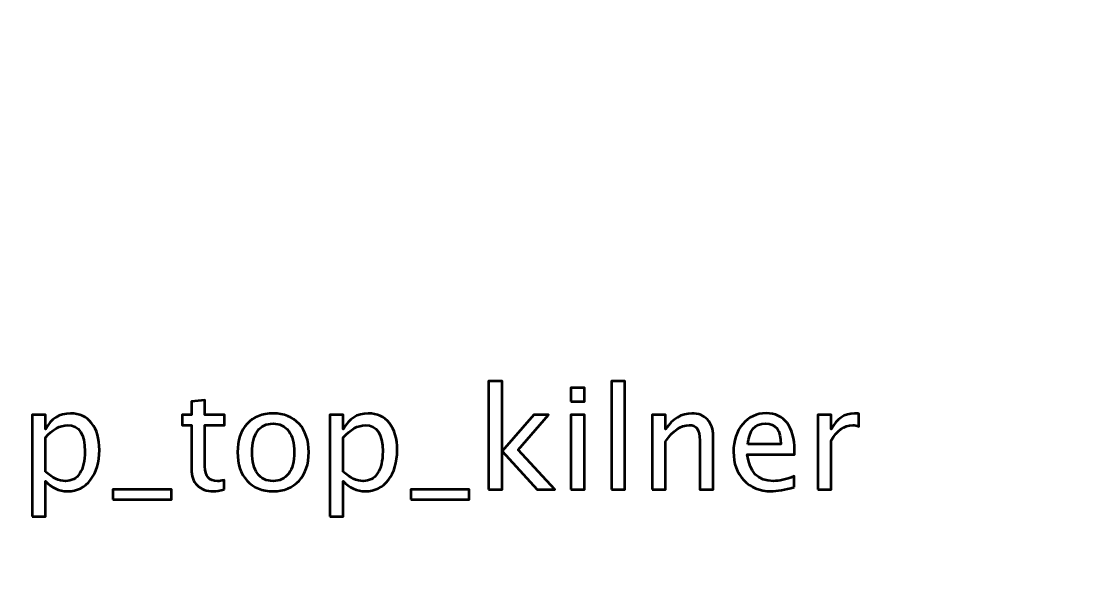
# Model space of a CAD drawing. Header units: centimetres. Extents: x -23 to 23, y -25.2 to 25.2.
# Drawn here: x -16.878 to -13.639, y -20.148 to -18.45 of the extents above; entities that cross this region are included whole.
import ezdxf

# ---------------------------------------------------------------- set-up
doc = ezdxf.new("R2010")
doc.units = ezdxf.units.CM
doc.header["$MEASUREMENT"] = 0
doc.layers.add('Layer 1', color=7, linetype='Continuous')

msp = doc.modelspace()

# ---------------------------------------------------------------- linework, layer by layer
at = {"layer": 'Layer 1', "lineweight": 53}
msp.add_open_spline([(-23, -24.75), (-23, -24.75), (-23, 24.75), (-23, 24.75), (-23, 24.75), (-23, 25.02614), (-22.77614, 25.25), (-22.5, 25.25), (-22.5, 25.25), (-22.5, 25.25), (22.5, 25.25), (22.5, 25.25), (22.5, 25.25), (22.77614, 25.25), (23, 25.02614), (23, 24.75), (23, 24.75), (23, 24.75), (23, -24.75), (23, -24.75), (23, -24.75), (23, -25.02614), (22.77614, -25.25), (22.5, -25.25), (22.5, -25.25), (22.5, -25.25), (-22.5, -25.25), (-22.5, -25.25), (-22.5, -25.25), (-22.77614, -25.25), (-23, -25.02614), (-23, -24.75)], degree=3, knots=[0, 0, 0, 0, 0.1111111, 0.1111111, 0.1111111, 0.1111111, 0.2222222, 0.2222222, 0.2222222, 0.2222222, 0.3333333, 0.3333333, 0.3333333, 0.3333333, 0.4444444, 0.4444444, 0.4444444, 0.4444444, 0.5555556, 0.5555556, 0.5555556, 0.5555556, 0.6666667, 0.6666667, 0.6666667, 0.6666667, 0.7777778, 0.7777778, 0.7777778, 0.7777778, 1, 1, 1, 1], dxfattribs=at)
at = {"layer": 'Layer 1', "color": 5, "lineweight": 53}
for points, knots in [([(-15.47156, -19.85899), (-15.47156, -19.85899), (-15.47156, -19.5326), (-15.47156, -19.5326), (-15.47156, -19.5326), (-15.47156, -19.5326), (-15.43092, -19.5326), (-15.43092, -19.5326), (-15.43092, -19.5326), (-15.43092, -19.5326), (-15.43092, -19.74349), (-15.43092, -19.74349), (-15.43092, -19.74349), (-15.43092, -19.74349), (-15.33567, -19.63463), (-15.33567, -19.63463), (-15.33567, -19.63463), (-15.33567, -19.63463), (-15.29179, -19.63463), (-15.29179, -19.63463), (-15.29179, -19.63463), (-15.29179, -19.63463), (-15.3828, -19.73933), (-15.3828, -19.73933), (-15.3828, -19.73933), (-15.3828, -19.73933), (-15.27274, -19.85899), (-15.27274, -19.85899), (-15.27274, -19.85899), (-15.27274, -19.85899), (-15.32509, -19.85899), (-15.32509, -19.85899), (-15.32509, -19.85899), (-15.32509, -19.85899), (-15.43092, -19.74391), (-15.43092, -19.74391), (-15.43092, -19.74391), (-15.43092, -19.74391), (-15.43092, -19.85899), (-15.43092, -19.85899), (-15.43092, -19.85899), (-15.43092, -19.85899), (-15.47156, -19.85899), (-15.47156, -19.85899)], [0, 0, 0, 0, 0.0833333, 0.0833333, 0.0833333, 0.0833333, 0.1666667, 0.1666667, 0.1666667, 0.1666667, 0.25, 0.25, 0.25, 0.25, 0.3333333, 0.3333333, 0.3333333, 0.3333333, 0.4166667, 0.4166667, 0.4166667, 0.4166667, 0.5, 0.5, 0.5, 0.5, 0.5833333, 0.5833333, 0.5833333, 0.5833333, 0.6666667, 0.6666667, 0.6666667, 0.6666667, 0.75, 0.75, 0.75, 0.75, 0.8333333, 0.8333333, 0.8333333, 0.8333333, 1, 1, 1, 1]), ([(-15.22412, -19.59356), (-15.22412, -19.59356), (-15.22412, -19.55292), (-15.22412, -19.55292), (-15.22412, -19.55292), (-15.22412, -19.55292), (-15.18348, -19.55292), (-15.18348, -19.55292), (-15.18348, -19.55292), (-15.18348, -19.55292), (-15.18348, -19.59356), (-15.18348, -19.59356), (-15.18348, -19.59356), (-15.18348, -19.59356), (-15.22412, -19.59356), (-15.22412, -19.59356)], [0, 0, 0, 0, 0.2, 0.2, 0.2, 0.2, 0.4, 0.4, 0.4, 0.4, 0.6, 0.6, 0.6, 0.6, 1, 1, 1, 1]), ([(-15.10178, -19.85899), (-15.10178, -19.85899), (-15.10178, -19.5326), (-15.10178, -19.5326), (-15.10178, -19.5326), (-15.10178, -19.5326), (-15.06114, -19.5326), (-15.06114, -19.5326), (-15.06114, -19.5326), (-15.06114, -19.5326), (-15.06114, -19.85899), (-15.06114, -19.85899), (-15.06114, -19.85899), (-15.06114, -19.85899), (-15.10178, -19.85899), (-15.10178, -19.85899)], [0, 0, 0, 0, 0.2, 0.2, 0.2, 0.2, 0.4, 0.4, 0.4, 0.4, 0.6, 0.6, 0.6, 0.6, 1, 1, 1, 1]), ([(-16.26772, -19.85892), (-16.28028, -19.86238), (-16.29122, -19.86407), (-16.30046, -19.86407), (-16.30046, -19.86407), (-16.3212, -19.86407), (-16.33736, -19.85814), (-16.34893, -19.84629), (-16.34893, -19.84629), (-16.36057, -19.83444), (-16.36636, -19.818), (-16.36636, -19.7969), (-16.36636, -19.7969), (-16.36636, -19.7969), (-16.36636, -19.6651), (-16.36636, -19.6651), (-16.36636, -19.6651), (-16.36636, -19.6651), (-16.39444, -19.6651), (-16.39444, -19.6651), (-16.39444, -19.6651), (-16.39444, -19.6651), (-16.39444, -19.63463), (-16.39444, -19.63463), (-16.39444, -19.63463), (-16.39444, -19.63463), (-16.36636, -19.63463), (-16.36636, -19.63463), (-16.36636, -19.63463), (-16.36636, -19.63463), (-16.36636, -19.59406), (-16.36636, -19.59406), (-16.36636, -19.59406), (-16.36636, -19.59406), (-16.32572, -19.59018), (-16.32572, -19.59018), (-16.32572, -19.59018), (-16.32572, -19.59018), (-16.32572, -19.63463), (-16.32572, -19.63463), (-16.32572, -19.63463), (-16.32572, -19.63463), (-16.26687, -19.63463), (-16.26687, -19.63463), (-16.26687, -19.63463), (-16.26687, -19.63463), (-16.26687, -19.6651), (-16.26687, -19.6651), (-16.26687, -19.6651), (-16.26687, -19.6651), (-16.32572, -19.6651), (-16.32572, -19.6651), (-16.32572, -19.6651), (-16.32572, -19.6651), (-16.32572, -19.78956), (-16.32572, -19.78956), (-16.32572, -19.78956), (-16.32572, -19.81891), (-16.31295, -19.83359), (-16.28748, -19.83359), (-16.28748, -19.83359), (-16.28204, -19.83359), (-16.27548, -19.83267), (-16.26772, -19.83091), (-16.26772, -19.83091), (-16.26772, -19.83091), (-16.26772, -19.85892), (-16.26772, -19.85892)], [0, 0, 0, 0, 0.0555556, 0.0555556, 0.0555556, 0.0555556, 0.1111111, 0.1111111, 0.1111111, 0.1111111, 0.1666667, 0.1666667, 0.1666667, 0.1666667, 0.2222222, 0.2222222, 0.2222222, 0.2222222, 0.2777778, 0.2777778, 0.2777778, 0.2777778, 0.3333333, 0.3333333, 0.3333333, 0.3333333, 0.3888889, 0.3888889, 0.3888889, 0.3888889, 0.4444444, 0.4444444, 0.4444444, 0.4444444, 0.5, 0.5, 0.5, 0.5, 0.5555556, 0.5555556, 0.5555556, 0.5555556, 0.6111111, 0.6111111, 0.6111111, 0.6111111, 0.6666667, 0.6666667, 0.6666667, 0.6666667, 0.7222222, 0.7222222, 0.7222222, 0.7222222, 0.7777778, 0.7777778, 0.7777778, 0.7777778, 0.8333333, 0.8333333, 0.8333333, 0.8333333, 0.8888889, 0.8888889, 0.8888889, 0.8888889, 1, 1, 1, 1]), ([(-16.84614, -19.94069), (-16.84614, -19.94069), (-16.84614, -19.63463), (-16.84614, -19.63463), (-16.84614, -19.63463), (-16.84614, -19.63463), (-16.8055, -19.63463), (-16.8055, -19.63463), (-16.8055, -19.63463), (-16.8055, -19.63463), (-16.8055, -19.67703), (-16.8055, -19.67703), (-16.8055, -19.67703), (-16.78885, -19.64563), (-16.7638, -19.62997), (-16.73043, -19.62997), (-16.73043, -19.62997), (-16.70341, -19.62997), (-16.68217, -19.63978), (-16.66665, -19.65946), (-16.66665, -19.65946), (-16.65113, -19.67915), (-16.64337, -19.70603), (-16.64337, -19.7401), (-16.64337, -19.7401), (-16.64337, -19.77722), (-16.65218, -19.8072), (-16.66975, -19.82992), (-16.66975, -19.82992), (-16.68732, -19.85271), (-16.71046, -19.86407), (-16.73911, -19.86407), (-16.73911, -19.86407), (-16.76571, -19.86407), (-16.78786, -19.85391), (-16.8055, -19.83352), (-16.8055, -19.83352), (-16.8055, -19.83352), (-16.8055, -19.94069), (-16.8055, -19.94069), (-16.8055, -19.94069), (-16.8055, -19.94069), (-16.84614, -19.94069), (-16.84614, -19.94069)], [0, 0, 0, 0, 0.0833333, 0.0833333, 0.0833333, 0.0833333, 0.1666667, 0.1666667, 0.1666667, 0.1666667, 0.25, 0.25, 0.25, 0.25, 0.3333333, 0.3333333, 0.3333333, 0.3333333, 0.4166667, 0.4166667, 0.4166667, 0.4166667, 0.5, 0.5, 0.5, 0.5, 0.5833333, 0.5833333, 0.5833333, 0.5833333, 0.6666667, 0.6666667, 0.6666667, 0.6666667, 0.75, 0.75, 0.75, 0.75, 0.8333333, 0.8333333, 0.8333333, 0.8333333, 1, 1, 1, 1]), ([(-16.1204, -19.86407), (-16.15335, -19.86407), (-16.17945, -19.85356), (-16.19864, -19.83253), (-16.19864, -19.83253), (-16.2179, -19.81151), (-16.2275, -19.78293), (-16.2275, -19.74688), (-16.2275, -19.74688), (-16.2275, -19.7109), (-16.2179, -19.68239), (-16.19864, -19.66144), (-16.19864, -19.66144), (-16.17945, -19.64048), (-16.15335, -19.62997), (-16.1204, -19.62997), (-16.1204, -19.62997), (-16.08745, -19.62997), (-16.06134, -19.64048), (-16.04215, -19.66144), (-16.04215, -19.66144), (-16.02289, -19.68239), (-16.0133, -19.7109), (-16.0133, -19.74688), (-16.0133, -19.74688), (-16.0133, -19.78293), (-16.02289, -19.81151), (-16.04215, -19.83253), (-16.04215, -19.83253), (-16.06134, -19.85356), (-16.08745, -19.86407), (-16.1204, -19.86407)], [0, 0, 0, 0, 0.1111111, 0.1111111, 0.1111111, 0.1111111, 0.2222222, 0.2222222, 0.2222222, 0.2222222, 0.3333333, 0.3333333, 0.3333333, 0.3333333, 0.4444444, 0.4444444, 0.4444444, 0.4444444, 0.5555556, 0.5555556, 0.5555556, 0.5555556, 0.6666667, 0.6666667, 0.6666667, 0.6666667, 0.7777778, 0.7777778, 0.7777778, 0.7777778, 1, 1, 1, 1]), ([(-15.94965, -19.94069), (-15.94965, -19.94069), (-15.94965, -19.63463), (-15.94965, -19.63463), (-15.94965, -19.63463), (-15.94965, -19.63463), (-15.90901, -19.63463), (-15.90901, -19.63463), (-15.90901, -19.63463), (-15.90901, -19.63463), (-15.90901, -19.67703), (-15.90901, -19.67703), (-15.90901, -19.67703), (-15.89236, -19.64563), (-15.86731, -19.62997), (-15.83394, -19.62997), (-15.83394, -19.62997), (-15.80692, -19.62997), (-15.78568, -19.63978), (-15.77016, -19.65946), (-15.77016, -19.65946), (-15.75464, -19.67915), (-15.74688, -19.70603), (-15.74688, -19.7401), (-15.74688, -19.7401), (-15.74688, -19.77722), (-15.75569, -19.8072), (-15.77326, -19.82992), (-15.77326, -19.82992), (-15.79083, -19.85271), (-15.81397, -19.86407), (-15.84262, -19.86407), (-15.84262, -19.86407), (-15.86922, -19.86407), (-15.89137, -19.85391), (-15.90901, -19.83352), (-15.90901, -19.83352), (-15.90901, -19.83352), (-15.90901, -19.94069), (-15.90901, -19.94069), (-15.90901, -19.94069), (-15.90901, -19.94069), (-15.94965, -19.94069), (-15.94965, -19.94069)], [0, 0, 0, 0, 0.0833333, 0.0833333, 0.0833333, 0.0833333, 0.1666667, 0.1666667, 0.1666667, 0.1666667, 0.25, 0.25, 0.25, 0.25, 0.3333333, 0.3333333, 0.3333333, 0.3333333, 0.4166667, 0.4166667, 0.4166667, 0.4166667, 0.5, 0.5, 0.5, 0.5, 0.5833333, 0.5833333, 0.5833333, 0.5833333, 0.6666667, 0.6666667, 0.6666667, 0.6666667, 0.75, 0.75, 0.75, 0.75, 0.8333333, 0.8333333, 0.8333333, 0.8333333, 1, 1, 1, 1]), ([(-15.22412, -19.85899), (-15.22412, -19.85899), (-15.22412, -19.63463), (-15.22412, -19.63463), (-15.22412, -19.63463), (-15.22412, -19.63463), (-15.18348, -19.63463), (-15.18348, -19.63463), (-15.18348, -19.63463), (-15.18348, -19.63463), (-15.18348, -19.85899), (-15.18348, -19.85899), (-15.18348, -19.85899), (-15.18348, -19.85899), (-15.22412, -19.85899), (-15.22412, -19.85899)], [0, 0, 0, 0, 0.2, 0.2, 0.2, 0.2, 0.4, 0.4, 0.4, 0.4, 0.6, 0.6, 0.6, 0.6, 1, 1, 1, 1]), ([(-14.97944, -19.85899), (-14.97944, -19.85899), (-14.97944, -19.63463), (-14.97944, -19.63463), (-14.97944, -19.63463), (-14.97944, -19.63463), (-14.9388, -19.63463), (-14.9388, -19.63463), (-14.9388, -19.63463), (-14.9388, -19.63463), (-14.9388, -19.67703), (-14.9388, -19.67703), (-14.9388, -19.67703), (-14.91728, -19.64563), (-14.89089, -19.62997), (-14.85971, -19.62997), (-14.85971, -19.62997), (-14.84009, -19.62997), (-14.8245, -19.63611), (-14.813, -19.64845), (-14.813, -19.64845), (-14.8015, -19.66073), (-14.79572, -19.67731), (-14.79572, -19.69805), (-14.79572, -19.69805), (-14.79572, -19.69805), (-14.79572, -19.85899), (-14.79572, -19.85899), (-14.79572, -19.85899), (-14.79572, -19.85899), (-14.83635, -19.85899), (-14.83635, -19.85899), (-14.83635, -19.85899), (-14.83635, -19.85899), (-14.83635, -19.71132), (-14.83635, -19.71132), (-14.83635, -19.71132), (-14.83635, -19.69467), (-14.83882, -19.68281), (-14.84369, -19.67576), (-14.84369, -19.67576), (-14.84863, -19.66863), (-14.85675, -19.6651), (-14.8681, -19.6651), (-14.8681, -19.6651), (-14.89308, -19.6651), (-14.91665, -19.6814), (-14.9388, -19.714), (-14.9388, -19.714), (-14.9388, -19.714), (-14.9388, -19.85899), (-14.9388, -19.85899), (-14.9388, -19.85899), (-14.9388, -19.85899), (-14.97944, -19.85899), (-14.97944, -19.85899)], [0, 0, 0, 0, 0.0666667, 0.0666667, 0.0666667, 0.0666667, 0.1333333, 0.1333333, 0.1333333, 0.1333333, 0.2, 0.2, 0.2, 0.2, 0.2666667, 0.2666667, 0.2666667, 0.2666667, 0.3333333, 0.3333333, 0.3333333, 0.3333333, 0.4, 0.4, 0.4, 0.4, 0.4666667, 0.4666667, 0.4666667, 0.4666667, 0.5333333, 0.5333333, 0.5333333, 0.5333333, 0.6, 0.6, 0.6, 0.6, 0.6666667, 0.6666667, 0.6666667, 0.6666667, 0.7333333, 0.7333333, 0.7333333, 0.7333333, 0.8, 0.8, 0.8, 0.8, 0.8666667, 0.8666667, 0.8666667, 0.8666667, 1, 1, 1, 1]), ([(-14.55201, -19.85179), (-14.57932, -19.85998), (-14.60267, -19.86407), (-14.62215, -19.86407), (-14.62215, -19.86407), (-14.65538, -19.86407), (-14.6824, -19.85306), (-14.70321, -19.83112), (-14.70321, -19.83112), (-14.72403, -19.80918), (-14.73447, -19.78074), (-14.73447, -19.74575), (-14.73447, -19.74575), (-14.73447, -19.71181), (-14.7253, -19.68394), (-14.70688, -19.66214), (-14.70688, -19.66214), (-14.68847, -19.64041), (-14.6649, -19.62955), (-14.63619, -19.62955), (-14.63619, -19.62955), (-14.60902, -19.62955), (-14.588, -19.63921), (-14.57318, -19.65854), (-14.57318, -19.65854), (-14.55836, -19.67788), (-14.55096, -19.70525), (-14.55096, -19.74074), (-14.55096, -19.74074), (-14.55096, -19.74074), (-14.55117, -19.75316), (-14.55117, -19.75316), (-14.55117, -19.75316), (-14.55117, -19.75316), (-14.69298, -19.75316), (-14.69298, -19.75316), (-14.69298, -19.75316), (-14.68706, -19.80678), (-14.66088, -19.83359), (-14.61453, -19.83359), (-14.61453, -19.83359), (-14.59752, -19.83359), (-14.57671, -19.82879), (-14.55201, -19.8192), (-14.55201, -19.8192), (-14.55201, -19.8192), (-14.55201, -19.85179), (-14.55201, -19.85179)], [0, 0, 0, 0, 0.0769231, 0.0769231, 0.0769231, 0.0769231, 0.1538462, 0.1538462, 0.1538462, 0.1538462, 0.2307692, 0.2307692, 0.2307692, 0.2307692, 0.3076923, 0.3076923, 0.3076923, 0.3076923, 0.3846154, 0.3846154, 0.3846154, 0.3846154, 0.4615385, 0.4615385, 0.4615385, 0.4615385, 0.5384615, 0.5384615, 0.5384615, 0.5384615, 0.6153846, 0.6153846, 0.6153846, 0.6153846, 0.6923077, 0.6923077, 0.6923077, 0.6923077, 0.7692308, 0.7692308, 0.7692308, 0.7692308, 0.8461538, 0.8461538, 0.8461538, 0.8461538, 1, 1, 1, 1]), ([(-14.69087, -19.72268), (-14.69087, -19.72268), (-14.59181, -19.72268), (-14.59181, -19.72268), (-14.59181, -19.72268), (-14.59181, -19.68091), (-14.6074, -19.66002), (-14.63852, -19.66002), (-14.63852, -19.66002), (-14.66984, -19.66002), (-14.68727, -19.68091), (-14.69087, -19.72268)], [0, 0, 0, 0, 0.25, 0.25, 0.25, 0.25, 0.5, 0.5, 0.5, 0.5, 1, 1, 1, 1]), ([(-14.48082, -19.85899), (-14.48082, -19.85899), (-14.48082, -19.63463), (-14.48082, -19.63463), (-14.48082, -19.63463), (-14.48082, -19.63463), (-14.44018, -19.63463), (-14.44018, -19.63463), (-14.44018, -19.63463), (-14.44018, -19.63463), (-14.44018, -19.67703), (-14.44018, -19.67703), (-14.44018, -19.67703), (-14.42402, -19.64563), (-14.4006, -19.62997), (-14.36984, -19.62997), (-14.36984, -19.62997), (-14.36567, -19.62997), (-14.3613, -19.63032), (-14.35678, -19.63103), (-14.35678, -19.63103), (-14.35678, -19.63103), (-14.35678, -19.66906), (-14.35678, -19.66906), (-14.35678, -19.66906), (-14.36384, -19.66673), (-14.37005, -19.66553), (-14.37541, -19.66553), (-14.37541, -19.66553), (-14.40123, -19.66553), (-14.42282, -19.68077), (-14.44018, -19.71132), (-14.44018, -19.71132), (-14.44018, -19.71132), (-14.44018, -19.85899), (-14.44018, -19.85899), (-14.44018, -19.85899), (-14.44018, -19.85899), (-14.48082, -19.85899), (-14.48082, -19.85899)], [0, 0, 0, 0, 0.0909091, 0.0909091, 0.0909091, 0.0909091, 0.1818182, 0.1818182, 0.1818182, 0.1818182, 0.2727273, 0.2727273, 0.2727273, 0.2727273, 0.3636364, 0.3636364, 0.3636364, 0.3636364, 0.4545455, 0.4545455, 0.4545455, 0.4545455, 0.5454545, 0.5454545, 0.5454545, 0.5454545, 0.6363636, 0.6363636, 0.6363636, 0.6363636, 0.7272727, 0.7272727, 0.7272727, 0.7272727, 0.8181818, 0.8181818, 0.8181818, 0.8181818, 1, 1, 1, 1]), ([(-16.8055, -19.80551), (-16.78455, -19.82421), (-16.76458, -19.83359), (-16.7456, -19.83359), (-16.7456, -19.83359), (-16.7269, -19.83359), (-16.71244, -19.82576), (-16.70228, -19.81017), (-16.70228, -19.81017), (-16.69205, -19.79457), (-16.68697, -19.77263), (-16.68697, -19.74427), (-16.68697, -19.74427), (-16.68697, -19.69177), (-16.70432, -19.66553), (-16.73904, -19.66553), (-16.73904, -19.66553), (-16.76176, -19.66553), (-16.78391, -19.6778), (-16.8055, -19.70243), (-16.8055, -19.70243), (-16.8055, -19.70243), (-16.8055, -19.80551), (-16.8055, -19.80551)], [0, 0, 0, 0, 0.1428571, 0.1428571, 0.1428571, 0.1428571, 0.2857143, 0.2857143, 0.2857143, 0.2857143, 0.4285714, 0.4285714, 0.4285714, 0.4285714, 0.5714286, 0.5714286, 0.5714286, 0.5714286, 0.7142857, 0.7142857, 0.7142857, 0.7142857, 1, 1, 1, 1]), ([(-16.12047, -19.83359), (-16.10036, -19.83359), (-16.0847, -19.82604), (-16.07355, -19.81087), (-16.07355, -19.81087), (-16.06247, -19.79577), (-16.0569, -19.77439), (-16.0569, -19.74688), (-16.0569, -19.74688), (-16.0569, -19.71943), (-16.06247, -19.69812), (-16.07355, -19.68303), (-16.07355, -19.68303), (-16.0847, -19.668), (-16.10036, -19.66045), (-16.12047, -19.66045), (-16.12047, -19.66045), (-16.14065, -19.66045), (-16.15631, -19.668), (-16.16732, -19.68303), (-16.16732, -19.68303), (-16.17839, -19.69812), (-16.1839, -19.71943), (-16.1839, -19.74688), (-16.1839, -19.74688), (-16.1839, -19.77439), (-16.17839, -19.79577), (-16.16732, -19.81087), (-16.16732, -19.81087), (-16.15631, -19.82604), (-16.14065, -19.83359), (-16.12047, -19.83359)], [0, 0, 0, 0, 0.1111111, 0.1111111, 0.1111111, 0.1111111, 0.2222222, 0.2222222, 0.2222222, 0.2222222, 0.3333333, 0.3333333, 0.3333333, 0.3333333, 0.4444444, 0.4444444, 0.4444444, 0.4444444, 0.5555556, 0.5555556, 0.5555556, 0.5555556, 0.6666667, 0.6666667, 0.6666667, 0.6666667, 0.7777778, 0.7777778, 0.7777778, 0.7777778, 1, 1, 1, 1]), ([(-15.90901, -19.80551), (-15.88806, -19.82421), (-15.86809, -19.83359), (-15.84911, -19.83359), (-15.84911, -19.83359), (-15.83041, -19.83359), (-15.81595, -19.82576), (-15.80579, -19.81017), (-15.80579, -19.81017), (-15.79556, -19.79457), (-15.79048, -19.77263), (-15.79048, -19.74427), (-15.79048, -19.74427), (-15.79048, -19.69177), (-15.80783, -19.66553), (-15.84255, -19.66553), (-15.84255, -19.66553), (-15.86527, -19.66553), (-15.88742, -19.6778), (-15.90901, -19.70243), (-15.90901, -19.70243), (-15.90901, -19.70243), (-15.90901, -19.80551), (-15.90901, -19.80551)], [0, 0, 0, 0, 0.1428571, 0.1428571, 0.1428571, 0.1428571, 0.2857143, 0.2857143, 0.2857143, 0.2857143, 0.4285714, 0.4285714, 0.4285714, 0.4285714, 0.5714286, 0.5714286, 0.5714286, 0.5714286, 0.7142857, 0.7142857, 0.7142857, 0.7142857, 1, 1, 1, 1]), ([(-16.60258, -19.88947), (-16.60258, -19.88947), (-16.60258, -19.85899), (-16.60258, -19.85899), (-16.60258, -19.85899), (-16.60258, -19.85899), (-16.42647, -19.85899), (-16.42647, -19.85899), (-16.42647, -19.85899), (-16.42647, -19.85899), (-16.42647, -19.88947), (-16.42647, -19.88947), (-16.42647, -19.88947), (-16.42647, -19.88947), (-16.60258, -19.88947), (-16.60258, -19.88947)], [0, 0, 0, 0, 0.2, 0.2, 0.2, 0.2, 0.4, 0.4, 0.4, 0.4, 0.6, 0.6, 0.6, 0.6, 1, 1, 1, 1]), ([(-15.70609, -19.88947), (-15.70609, -19.88947), (-15.70609, -19.85899), (-15.70609, -19.85899), (-15.70609, -19.85899), (-15.70609, -19.85899), (-15.52998, -19.85899), (-15.52998, -19.85899), (-15.52998, -19.85899), (-15.52998, -19.85899), (-15.52998, -19.88947), (-15.52998, -19.88947), (-15.52998, -19.88947), (-15.52998, -19.88947), (-15.70609, -19.88947), (-15.70609, -19.88947)], [0, 0, 0, 0, 0.2, 0.2, 0.2, 0.2, 0.4, 0.4, 0.4, 0.4, 0.6, 0.6, 0.6, 0.6, 1, 1, 1, 1])]:
    msp.add_open_spline(points, degree=3, knots=knots, dxfattribs=at)

doc.saveas('drawing.dxf')
